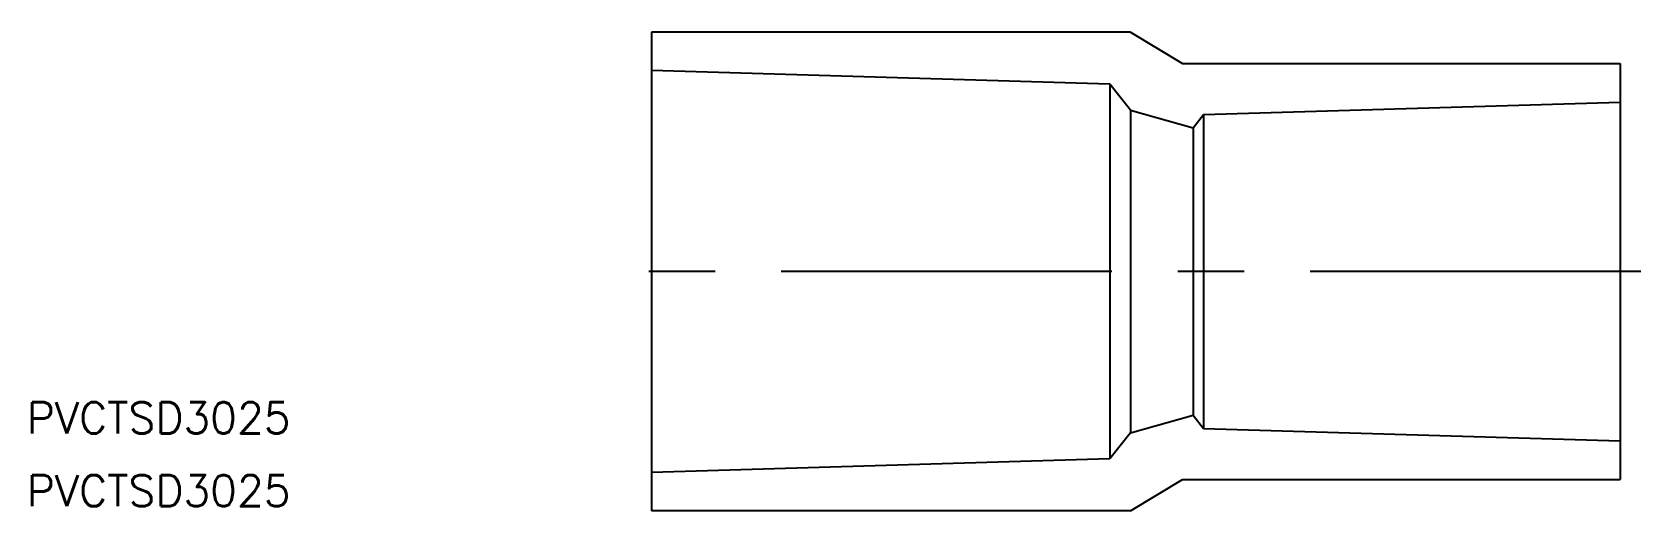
# Model space of a CAD drawing. Extents: x -59 to 95, y 0 to 46.
import ezdxf

# ---------------------------------------------------------------- set-up
doc = ezdxf.new("R2010")
doc.units = 0
doc.linetypes.add('CENTER', pattern=[50.8, 31.75, -6.35, 6.35, -6.35])
doc.layers.get('0').update_dxf_attribs({"linetype": 'CONTINUOUS'})
doc.layers.add('CENTER', color=1, linetype='CENTER')
doc.styles.get("Standard").update_dxf_attribs({"font": 'txt.shx', "height": 3, "bigfont": 'bigfont.shx'})

msp = doc.modelspace()

# ---------------------------------------------------------------- linework, layer by layer
at = {"color": 7, "linetype": 'CONTINUOUS'}
for p, q in [((0, 46), (0, 0)), ((46, 46), (0, 46)), ((46, 46), (51, 43)), ((44, 41.01), (0, 42.3)), ((51, 43), (93, 43)), ((93, 43), (93, 3)), ((44, 41.01), (44, 4.99)), ((46, 38.5), (44, 41.01)), ((53, 38.1), (93, 39.27)), ((46, 38.5), (46, 7.5)), ((46, 38.5), (52, 36.8)), ((52, 36.8), (53, 38.1)), ((53, 38.1), (53, 7.9)), ((52, 36.8), (52, 9.2)), ((46, 7.5), (52, 9.2)), ((52, 9.2), (53, 7.9)), ((53, 7.9), (93, 6.72)), ((46, 7.5), (44, 4.99)), ((44, 4.99), (0, 3.7)), ((46, 0), (51, 3)), ((51, 3), (93, 3)), ((46, 0), (0, 0))]:
    msp.add_line(p, q, dxfattribs=at)
at = {"layer": 'CENTER', "color": 1, "linetype": 'CENTER'}
msp.add_line((95, 23), (-2, 23), dxfattribs=at)

# ---------------------------------------------------------------- texts
at = {"color": 7, "linetype": 'CONTINUOUS'}
for p in [(-60, 7.44), (-60, 0.44)]:
    msp.add_text('PVCTSD3025', height=3, dxfattribs=at).set_placement(p)

doc.saveas('drawing.dxf')
